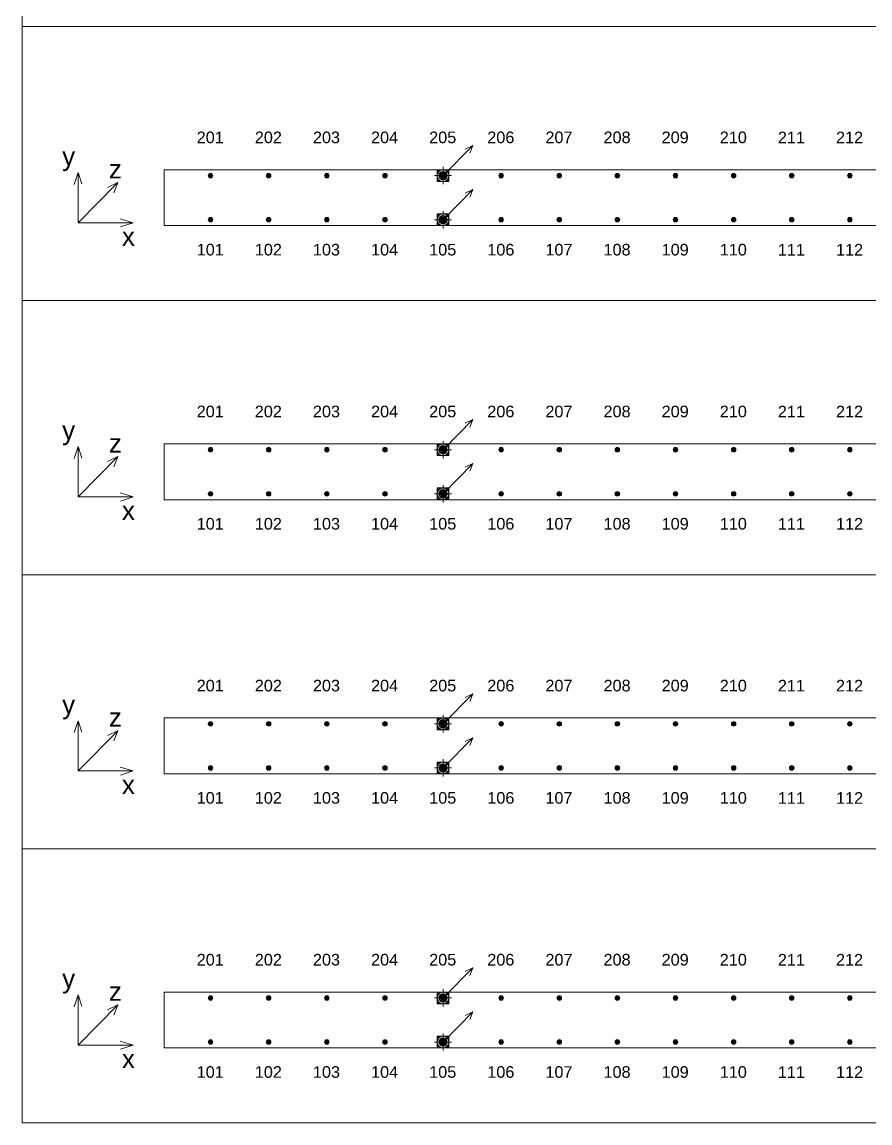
# Model space of a CAD drawing. Header units: millimetres. Extents: x 131443 to 207296, y -79515 to -45344.
# Drawn here: x 175665 to 177489, y -53508 to -51140 of the extents above; entities that cross this region are included whole.
import ezdxf

# ---------------------------------------------------------------- set-up
doc = ezdxf.new("R2010")
doc.units = ezdxf.units.MM
doc.header["$MEASUREMENT"] = 0
doc.layers.add('009 - Mat Cat', color=8, linetype='Continuous', lineweight=9)
doc.layers.add('013 - Kich thuoc', color=111, linetype='Continuous', lineweight=13)
doc.styles.add('vnarial', font='')
doc.styles.get('vnarial').set_extended_font_data('.VnArial')

msp = doc.modelspace()

# ---------------------------------------------------------------- hatches: boundary and pattern name
at = {"layer": '009 - Mat Cat'}
h = msp.add_hatch(dxfattribs=at)
h.set_pattern_fill('ANSI31', color=5, scale=20)
h.set_pattern_definition([(45, (0, -4375.5), (-1.767766953, 1.767766953), [])])
h.paths.add_polyline_path([(176570.5, -51457.5), (176557.75, -51457.5), (176557.75, -51470.1), (176557.9, -51470.1, -0.4142136)])
h.paths.add_polyline_path([(176583.25, -51457.5), (176582.96, -51457.5), (176579.36, -51461.14, -0.2004238), (176583.1, -51470.1), (176583.25, -51470.1)])
h.paths.add_polyline_path([(176582.96, -51457.5), (176570.5, -51457.5, -0.1974018), (176579.36, -51461.14)])
h.paths.add_polyline_path([(176583.25, -51470.1), (176583.1, -51470.1, -0.4142136), (176570.5, -51482.7), (176583.25, -51482.7)])
h.paths.add_polyline_path([(176557.9, -51470.1), (176557.75, -51470.1), (176557.75, -51482.7), (176570.5, -51482.7, -0.4142136)])
h.paths.add_polyline_path([(176570.5, -51472.63, -0.4142136), (176567.97, -51470.1), (176561.46, -51470.1, 0.4142136), (176570.5, -51479.14)], flags=17)
h.paths.add_polyline_path([(176570.5, -51461.06, 0.4142136), (176561.46, -51470.1), (176567.97, -51470.1, -0.4142136), (176570.5, -51467.57)], flags=17)
h.paths.add_polyline_path([(176576.85, -51463.67, 0.1974018), (176570.5, -51461.06), (176570.5, -51467.57, -0.1974018), (176572.28, -51468.3)])
h.paths.add_polyline_path([(176576.85, -51463.67), (176572.28, -51468.3, -0.2004238), (176573.03, -51470.1), (176579.54, -51470.1, 0.2004238)])
h.paths.add_polyline_path([(176579.54, -51470.1), (176573.03, -51470.1, -0.4142136), (176570.5, -51472.63), (176570.5, -51479.14, 0.4142136)], flags=17)
at = {"layer": '009 - Mat Cat', "true_color": 0x000000}
h = msp.add_hatch(color=18, dxfattribs=at)
h.dxf.hatch_style = 1
h.paths.add_polyline_path([(176565.6, -51470.1, 1), (176575.4, -51470.1, 1)])
at = {"layer": '009 - Mat Cat'}
h = msp.add_hatch(dxfattribs=at)
h.set_pattern_fill('ANSI31', color=5, scale=20)
h.set_pattern_definition([(45, (0, -4470.2978), (-1.767766953, 1.767766953), [])])
h.paths.add_polyline_path([(176570.5, -51552.3), (176557.75, -51552.3), (176557.75, -51564.9), (176557.9, -51564.9, -0.4142136)])
h.paths.add_polyline_path([(176583.25, -51552.3), (176582.96, -51552.3), (176579.36, -51555.94, -0.2004238), (176583.1, -51564.9), (176583.25, -51564.9)])
h.paths.add_polyline_path([(176582.96, -51552.3), (176570.5, -51552.3, -0.1974018), (176579.36, -51555.94)])
h.paths.add_polyline_path([(176583.25, -51564.9), (176583.1, -51564.9, -0.4142136), (176570.5, -51577.5), (176583.25, -51577.5)])
h.paths.add_polyline_path([(176557.9, -51564.9), (176557.75, -51564.9), (176557.75, -51577.5), (176570.5, -51577.5, -0.4142136)])
h.paths.add_polyline_path([(176570.5, -51567.43, -0.4142136), (176567.97, -51564.9), (176561.46, -51564.9, 0.4142136), (176570.5, -51573.94)], flags=17)
h.paths.add_polyline_path([(176570.5, -51555.86, 0.4142136), (176561.46, -51564.9), (176567.97, -51564.9, -0.4142136), (176570.5, -51562.37)], flags=17)
h.paths.add_polyline_path([(176576.85, -51558.47, 0.1974018), (176570.5, -51555.86), (176570.5, -51562.37, -0.1974018), (176572.28, -51563.1)])
h.paths.add_polyline_path([(176576.85, -51558.47), (176572.28, -51563.1, -0.2004238), (176573.03, -51564.9), (176579.54, -51564.9, 0.2004238)])
h.paths.add_polyline_path([(176579.54, -51564.9), (176573.03, -51564.9, -0.4142136), (176570.5, -51567.43), (176570.5, -51573.94, 0.4142136)], flags=17)
at = {"layer": '009 - Mat Cat', "true_color": 0x000000}
h = msp.add_hatch(color=18, dxfattribs=at)
h.dxf.hatch_style = 1
h.paths.add_polyline_path([(176565.6, -51564.9, 1), (176575.4, -51564.9, 1)])
at = {"layer": '009 - Mat Cat'}
h = msp.add_hatch(dxfattribs=at)
h.set_pattern_fill('ANSI31', color=5, scale=20)
h.set_pattern_definition([(45, (0, -4965), (-1.767766953, 1.767766953), [])])
h.paths.add_polyline_path([(176570.5, -52047), (176557.75, -52047), (176557.75, -52059.6), (176557.9, -52059.6, -0.4142136)])
h.paths.add_polyline_path([(176583.25, -52047), (176582.96, -52047), (176579.36, -52050.64, -0.2004238), (176583.1, -52059.6), (176583.25, -52059.6)])
h.paths.add_polyline_path([(176582.96, -52047), (176570.5, -52047, -0.1974018), (176579.36, -52050.64)])
h.paths.add_polyline_path([(176583.25, -52059.6), (176583.1, -52059.6, -0.4142136), (176570.5, -52072.2), (176583.25, -52072.2)])
h.paths.add_polyline_path([(176557.9, -52059.6), (176557.75, -52059.6), (176557.75, -52072.2), (176570.5, -52072.2, -0.4142136)])
h.paths.add_polyline_path([(176570.5, -52062.13, -0.4142136), (176567.97, -52059.6), (176561.46, -52059.6, 0.4142136), (176570.5, -52068.64)], flags=17)
h.paths.add_polyline_path([(176570.5, -52050.56, 0.4142136), (176561.46, -52059.6), (176567.97, -52059.6, -0.4142136), (176570.5, -52057.07)], flags=17)
h.paths.add_polyline_path([(176576.85, -52053.17, 0.1974018), (176570.5, -52050.56), (176570.5, -52057.07, -0.1974018), (176572.28, -52057.8)])
h.paths.add_polyline_path([(176576.85, -52053.17), (176572.28, -52057.8, -0.2004238), (176573.03, -52059.6), (176579.54, -52059.6, 0.2004238)])
h.paths.add_polyline_path([(176579.54, -52059.6), (176573.03, -52059.6, -0.4142136), (176570.5, -52062.13), (176570.5, -52068.64, 0.4142136)], flags=17)
at = {"layer": '009 - Mat Cat', "true_color": 0x000000}
h = msp.add_hatch(color=18, dxfattribs=at)
h.dxf.hatch_style = 1
h.paths.add_polyline_path([(176565.6, -52059.6, 1), (176575.4, -52059.6, 1)])
at = {"layer": '009 - Mat Cat'}
h = msp.add_hatch(dxfattribs=at)
h.set_pattern_fill('ANSI31', color=5, scale=20)
h.set_pattern_definition([(45, (0, -5059.7978), (-1.767766953, 1.767766953), [])])
h.paths.add_polyline_path([(176570.5, -52141.8), (176557.75, -52141.8), (176557.75, -52154.4), (176557.9, -52154.4, -0.4142136)])
h.paths.add_polyline_path([(176583.25, -52141.8), (176582.96, -52141.8), (176579.36, -52145.44, -0.2004238), (176583.1, -52154.4), (176583.25, -52154.4)])
h.paths.add_polyline_path([(176582.96, -52141.8), (176570.5, -52141.8, -0.1974018), (176579.36, -52145.44)])
h.paths.add_polyline_path([(176583.25, -52154.4), (176583.1, -52154.4, -0.4142136), (176570.5, -52167), (176583.25, -52167)])
h.paths.add_polyline_path([(176557.9, -52154.4), (176557.75, -52154.4), (176557.75, -52167), (176570.5, -52167, -0.4142136)])
h.paths.add_polyline_path([(176570.5, -52156.93, -0.4142136), (176567.97, -52154.4), (176561.46, -52154.4, 0.4142136), (176570.5, -52163.44)], flags=17)
h.paths.add_polyline_path([(176570.5, -52145.36, 0.4142136), (176561.46, -52154.4), (176567.97, -52154.4, -0.4142136), (176570.5, -52151.87)], flags=17)
h.paths.add_polyline_path([(176576.85, -52147.97, 0.1974018), (176570.5, -52145.36), (176570.5, -52151.87, -0.1974018), (176572.28, -52152.6)])
h.paths.add_polyline_path([(176576.85, -52147.97), (176572.28, -52152.6, -0.2004238), (176573.03, -52154.4), (176579.54, -52154.4, 0.2004238)])
h.paths.add_polyline_path([(176579.54, -52154.4), (176573.03, -52154.4, -0.4142136), (176570.5, -52156.93), (176570.5, -52163.44, 0.4142136)], flags=17)
at = {"layer": '009 - Mat Cat', "true_color": 0x000000}
h = msp.add_hatch(color=18, dxfattribs=at)
h.dxf.hatch_style = 1
h.paths.add_polyline_path([(176565.6, -52154.4, 1), (176575.4, -52154.4, 1)])
at = {"layer": '009 - Mat Cat'}
h = msp.add_hatch(dxfattribs=at)
h.set_pattern_fill('ANSI31', color=5, scale=20)
h.set_pattern_definition([(45, (0, -5554.5), (-1.767766953, 1.767766953), [])])
h.paths.add_polyline_path([(176570.5, -52636.5), (176557.75, -52636.5), (176557.75, -52649.1), (176557.9, -52649.1, -0.4142136)])
h.paths.add_polyline_path([(176583.25, -52636.5), (176582.96, -52636.5), (176579.36, -52640.14, -0.2004238), (176583.1, -52649.1), (176583.25, -52649.1)])
h.paths.add_polyline_path([(176582.96, -52636.5), (176570.5, -52636.5, -0.1974018), (176579.36, -52640.14)])
h.paths.add_polyline_path([(176583.25, -52649.1), (176583.1, -52649.1, -0.4142136), (176570.5, -52661.7), (176583.25, -52661.7)])
h.paths.add_polyline_path([(176557.9, -52649.1), (176557.75, -52649.1), (176557.75, -52661.7), (176570.5, -52661.7, -0.4142136)])
h.paths.add_polyline_path([(176570.5, -52651.63, -0.4142136), (176567.97, -52649.1), (176561.46, -52649.1, 0.4142136), (176570.5, -52658.14)], flags=17)
h.paths.add_polyline_path([(176570.5, -52640.06, 0.4142136), (176561.46, -52649.1), (176567.97, -52649.1, -0.4142136), (176570.5, -52646.57)], flags=17)
h.paths.add_polyline_path([(176576.85, -52642.67, 0.1974018), (176570.5, -52640.06), (176570.5, -52646.57, -0.1974018), (176572.28, -52647.3)])
h.paths.add_polyline_path([(176576.85, -52642.67), (176572.28, -52647.3, -0.2004238), (176573.03, -52649.1), (176579.54, -52649.1, 0.2004238)])
h.paths.add_polyline_path([(176579.54, -52649.1), (176573.03, -52649.1, -0.4142136), (176570.5, -52651.63), (176570.5, -52658.14, 0.4142136)], flags=17)
at = {"layer": '009 - Mat Cat', "true_color": 0x000000}
h = msp.add_hatch(color=18, dxfattribs=at)
h.dxf.hatch_style = 1
h.paths.add_polyline_path([(176565.6, -52649.1, 1), (176575.4, -52649.1, 1)])
at = {"layer": '009 - Mat Cat'}
h = msp.add_hatch(dxfattribs=at)
h.set_pattern_fill('ANSI31', color=5, scale=20)
h.set_pattern_definition([(45, (0, -5649.2978), (-1.767766953, 1.767766953), [])])
h.paths.add_polyline_path([(176570.5, -52731.3), (176557.75, -52731.3), (176557.75, -52743.9), (176557.9, -52743.9, -0.4142136)])
h.paths.add_polyline_path([(176583.25, -52731.3), (176582.96, -52731.3), (176579.36, -52734.94, -0.2004238), (176583.1, -52743.9), (176583.25, -52743.9)])
h.paths.add_polyline_path([(176582.96, -52731.3), (176570.5, -52731.3, -0.1974018), (176579.36, -52734.94)])
h.paths.add_polyline_path([(176583.25, -52743.9), (176583.1, -52743.9, -0.4142136), (176570.5, -52756.5), (176583.25, -52756.5)])
h.paths.add_polyline_path([(176557.9, -52743.9), (176557.75, -52743.9), (176557.75, -52756.5), (176570.5, -52756.5, -0.4142136)])
h.paths.add_polyline_path([(176570.5, -52746.43, -0.4142136), (176567.97, -52743.9), (176561.46, -52743.9, 0.4142136), (176570.5, -52752.94)], flags=17)
h.paths.add_polyline_path([(176570.5, -52734.86, 0.4142136), (176561.46, -52743.9), (176567.97, -52743.9, -0.4142136), (176570.5, -52741.37)], flags=17)
h.paths.add_polyline_path([(176576.85, -52737.47, 0.1974018), (176570.5, -52734.86), (176570.5, -52741.37, -0.1974018), (176572.28, -52742.1)])
h.paths.add_polyline_path([(176576.85, -52737.47), (176572.28, -52742.1, -0.2004238), (176573.03, -52743.9), (176579.54, -52743.9, 0.2004238)])
h.paths.add_polyline_path([(176579.54, -52743.9), (176573.03, -52743.9, -0.4142136), (176570.5, -52746.43), (176570.5, -52752.94, 0.4142136)], flags=17)
at = {"layer": '009 - Mat Cat', "true_color": 0x000000}
h = msp.add_hatch(color=18, dxfattribs=at)
h.dxf.hatch_style = 1
h.paths.add_polyline_path([(176565.6, -52743.9, 1), (176575.4, -52743.9, 1)])
at = {"layer": '009 - Mat Cat'}
h = msp.add_hatch(dxfattribs=at)
h.set_pattern_fill('ANSI31', color=5, scale=20)
h.set_pattern_definition([(45, (0, -6144), (-1.767766953, 1.767766953), [])])
h.paths.add_polyline_path([(176570.5, -53226), (176557.75, -53226), (176557.75, -53238.6), (176557.9, -53238.6, -0.4142136)])
h.paths.add_polyline_path([(176583.25, -53226), (176582.96, -53226), (176579.36, -53229.64, -0.2004238), (176583.1, -53238.6), (176583.25, -53238.6)])
h.paths.add_polyline_path([(176582.96, -53226), (176570.5, -53226, -0.1974018), (176579.36, -53229.64)])
h.paths.add_polyline_path([(176583.25, -53238.6), (176583.1, -53238.6, -0.4142136), (176570.5, -53251.2), (176583.25, -53251.2)])
h.paths.add_polyline_path([(176557.9, -53238.6), (176557.75, -53238.6), (176557.75, -53251.2), (176570.5, -53251.2, -0.4142136)])
h.paths.add_polyline_path([(176570.5, -53241.13, -0.4142136), (176567.97, -53238.6), (176561.46, -53238.6, 0.4142136), (176570.5, -53247.64)], flags=17)
h.paths.add_polyline_path([(176570.5, -53229.56, 0.4142136), (176561.46, -53238.6), (176567.97, -53238.6, -0.4142136), (176570.5, -53236.07)], flags=17)
h.paths.add_polyline_path([(176576.85, -53232.17, 0.1974018), (176570.5, -53229.56), (176570.5, -53236.07, -0.1974018), (176572.28, -53236.8)])
h.paths.add_polyline_path([(176576.85, -53232.17), (176572.28, -53236.8, -0.2004238), (176573.03, -53238.6), (176579.54, -53238.6, 0.2004238)])
h.paths.add_polyline_path([(176579.54, -53238.6), (176573.03, -53238.6, -0.4142136), (176570.5, -53241.13), (176570.5, -53247.64, 0.4142136)], flags=17)
at = {"layer": '009 - Mat Cat', "true_color": 0x000000}
h = msp.add_hatch(color=18, dxfattribs=at)
h.dxf.hatch_style = 1
h.paths.add_polyline_path([(176565.6, -53238.6, 1), (176575.4, -53238.6, 1)])
at = {"layer": '009 - Mat Cat'}
h = msp.add_hatch(dxfattribs=at)
h.set_pattern_fill('ANSI31', color=5, scale=20)
h.set_pattern_definition([(45, (0, -6238.7978), (-1.767766953, 1.767766953), [])])
h.paths.add_polyline_path([(176570.5, -53320.8), (176557.75, -53320.8), (176557.75, -53333.4), (176557.9, -53333.4, -0.4142136)])
h.paths.add_polyline_path([(176583.25, -53320.8), (176582.96, -53320.8), (176579.36, -53324.44, -0.2004238), (176583.1, -53333.4), (176583.25, -53333.4)])
h.paths.add_polyline_path([(176582.96, -53320.8), (176570.5, -53320.8, -0.1974018), (176579.36, -53324.44)])
h.paths.add_polyline_path([(176583.25, -53333.4), (176583.1, -53333.4, -0.4142136), (176570.5, -53346), (176583.25, -53346)])
h.paths.add_polyline_path([(176557.9, -53333.4), (176557.75, -53333.4), (176557.75, -53346), (176570.5, -53346, -0.4142136)])
h.paths.add_polyline_path([(176570.5, -53335.93, -0.4142136), (176567.97, -53333.4), (176561.46, -53333.4, 0.4142136), (176570.5, -53342.44)], flags=17)
h.paths.add_polyline_path([(176570.5, -53324.36, 0.4142136), (176561.46, -53333.4), (176567.97, -53333.4, -0.4142136), (176570.5, -53330.87)], flags=17)
h.paths.add_polyline_path([(176576.85, -53326.97, 0.1974018), (176570.5, -53324.36), (176570.5, -53330.87, -0.1974018), (176572.28, -53331.6)])
h.paths.add_polyline_path([(176576.85, -53326.97), (176572.28, -53331.6, -0.2004238), (176573.03, -53333.4), (176579.54, -53333.4, 0.2004238)])
h.paths.add_polyline_path([(176579.54, -53333.4), (176573.03, -53333.4, -0.4142136), (176570.5, -53335.93), (176570.5, -53342.44, 0.4142136)], flags=17)
at = {"layer": '009 - Mat Cat', "true_color": 0x000000}
h = msp.add_hatch(color=18, dxfattribs=at)
h.dxf.hatch_style = 1
h.paths.add_polyline_path([(176565.6, -53333.4, 1), (176575.4, -53333.4, 1)])
at = {"layer": '013 - Kich thuoc', "true_color": 0x000000}
h = msp.add_hatch(color=18, dxfattribs=at)
h.dxf.hatch_style = 1
h.paths.add_polyline_path([(176065.6, -51470.1, 1), (176075.4, -51470.1, 1)])
h = msp.add_hatch(color=18, dxfattribs=at)
h.dxf.hatch_style = 1
h.paths.add_polyline_path([(176190.6, -51470.1, 1), (176200.4, -51470.1, 1)])
h = msp.add_hatch(color=18, dxfattribs=at)
h.dxf.hatch_style = 1
h.paths.add_polyline_path([(176315.6, -51470.1, 1), (176325.4, -51470.1, 1)])
h = msp.add_hatch(color=18, dxfattribs=at)
h.dxf.hatch_style = 1
h.paths.add_polyline_path([(176440.6, -51470.1, 1), (176450.4, -51470.1, 1)])
h = msp.add_hatch(color=18, dxfattribs=at)
h.dxf.hatch_style = 1
h.paths.add_polyline_path([(176690.6, -51470.1, 1), (176700.4, -51470.1, 1)])
h = msp.add_hatch(color=18, dxfattribs=at)
h.dxf.hatch_style = 1
h.paths.add_polyline_path([(176815.6, -51470.1, 1), (176825.4, -51470.1, 1)])
h = msp.add_hatch(color=18, dxfattribs=at)
h.dxf.hatch_style = 1
h.paths.add_polyline_path([(176940.6, -51470.1, 1), (176950.4, -51470.1, 1)])
h = msp.add_hatch(color=18, dxfattribs=at)
h.dxf.hatch_style = 1
h.paths.add_polyline_path([(177065.6, -51470.1, 1), (177075.4, -51470.1, 1)])
h = msp.add_hatch(color=18, dxfattribs=at)
h.dxf.hatch_style = 1
h.paths.add_polyline_path([(177190.6, -51470.1, 1), (177200.4, -51470.1, 1)])
h = msp.add_hatch(color=18, dxfattribs=at)
h.dxf.hatch_style = 1
h.paths.add_polyline_path([(177315.6, -51470.1, 1), (177325.4, -51470.1, 1)])
h = msp.add_hatch(color=18, dxfattribs=at)
h.dxf.hatch_style = 1
h.paths.add_polyline_path([(177440.6, -51470.1, 1), (177450.4, -51470.1, 1)])
h = msp.add_hatch(color=18, dxfattribs=at)
h.dxf.hatch_style = 1
h.paths.add_polyline_path([(176065.6, -51564.9, 1), (176075.4, -51564.9, 1)])
h = msp.add_hatch(color=18, dxfattribs=at)
h.dxf.hatch_style = 1
h.paths.add_polyline_path([(176190.6, -51564.9, 1), (176200.4, -51564.9, 1)])
h = msp.add_hatch(color=18, dxfattribs=at)
h.dxf.hatch_style = 1
h.paths.add_polyline_path([(176315.6, -51564.9, 1), (176325.4, -51564.9, 1)])
h = msp.add_hatch(color=18, dxfattribs=at)
h.dxf.hatch_style = 1
h.paths.add_polyline_path([(176440.6, -51564.9, 1), (176450.4, -51564.9, 1)])
h = msp.add_hatch(color=18, dxfattribs=at)
h.dxf.hatch_style = 1
h.paths.add_polyline_path([(176690.6, -51564.9, 1), (176700.4, -51564.9, 1)])
h = msp.add_hatch(color=18, dxfattribs=at)
h.dxf.hatch_style = 1
h.paths.add_polyline_path([(176815.6, -51564.9, 1), (176825.4, -51564.9, 1)])
h = msp.add_hatch(color=18, dxfattribs=at)
h.dxf.hatch_style = 1
h.paths.add_polyline_path([(176940.6, -51564.9, 1), (176950.4, -51564.9, 1)])
h = msp.add_hatch(color=18, dxfattribs=at)
h.dxf.hatch_style = 1
h.paths.add_polyline_path([(177065.6, -51564.9, 1), (177075.4, -51564.9, 1)])
h = msp.add_hatch(color=18, dxfattribs=at)
h.dxf.hatch_style = 1
h.paths.add_polyline_path([(177190.6, -51564.9, 1), (177200.4, -51564.9, 1)])
h = msp.add_hatch(color=18, dxfattribs=at)
h.dxf.hatch_style = 1
h.paths.add_polyline_path([(177315.6, -51564.9, 1), (177325.4, -51564.9, 1)])
h = msp.add_hatch(color=18, dxfattribs=at)
h.dxf.hatch_style = 1
h.paths.add_polyline_path([(177440.6, -51564.9, 1), (177450.4, -51564.9, 1)])
h = msp.add_hatch(color=18, dxfattribs=at)
h.dxf.hatch_style = 1
h.paths.add_polyline_path([(176065.6, -52059.6, 1), (176075.4, -52059.6, 1)])
h = msp.add_hatch(color=18, dxfattribs=at)
h.dxf.hatch_style = 1
h.paths.add_polyline_path([(176190.6, -52059.6, 1), (176200.4, -52059.6, 1)])
h = msp.add_hatch(color=18, dxfattribs=at)
h.dxf.hatch_style = 1
h.paths.add_polyline_path([(176315.6, -52059.6, 1), (176325.4, -52059.6, 1)])
h = msp.add_hatch(color=18, dxfattribs=at)
h.dxf.hatch_style = 1
h.paths.add_polyline_path([(176440.6, -52059.6, 1), (176450.4, -52059.6, 1)])
h = msp.add_hatch(color=18, dxfattribs=at)
h.dxf.hatch_style = 1
h.paths.add_polyline_path([(176690.6, -52059.6, 1), (176700.4, -52059.6, 1)])
h = msp.add_hatch(color=18, dxfattribs=at)
h.dxf.hatch_style = 1
h.paths.add_polyline_path([(176815.6, -52059.6, 1), (176825.4, -52059.6, 1)])
h = msp.add_hatch(color=18, dxfattribs=at)
h.dxf.hatch_style = 1
h.paths.add_polyline_path([(176940.6, -52059.6, 1), (176950.4, -52059.6, 1)])
h = msp.add_hatch(color=18, dxfattribs=at)
h.dxf.hatch_style = 1
h.paths.add_polyline_path([(177065.6, -52059.6, 1), (177075.4, -52059.6, 1)])
h = msp.add_hatch(color=18, dxfattribs=at)
h.dxf.hatch_style = 1
h.paths.add_polyline_path([(177190.6, -52059.6, 1), (177200.4, -52059.6, 1)])
h = msp.add_hatch(color=18, dxfattribs=at)
h.dxf.hatch_style = 1
h.paths.add_polyline_path([(177315.6, -52059.6, 1), (177325.4, -52059.6, 1)])
h = msp.add_hatch(color=18, dxfattribs=at)
h.dxf.hatch_style = 1
h.paths.add_polyline_path([(177440.6, -52059.6, 1), (177450.4, -52059.6, 1)])
h = msp.add_hatch(color=18, dxfattribs=at)
h.dxf.hatch_style = 1
h.paths.add_polyline_path([(176065.6, -52154.4, 1), (176075.4, -52154.4, 1)])
h = msp.add_hatch(color=18, dxfattribs=at)
h.dxf.hatch_style = 1
h.paths.add_polyline_path([(176190.6, -52154.4, 1), (176200.4, -52154.4, 1)])
h = msp.add_hatch(color=18, dxfattribs=at)
h.dxf.hatch_style = 1
h.paths.add_polyline_path([(176315.6, -52154.4, 1), (176325.4, -52154.4, 1)])
h = msp.add_hatch(color=18, dxfattribs=at)
h.dxf.hatch_style = 1
h.paths.add_polyline_path([(176440.6, -52154.4, 1), (176450.4, -52154.4, 1)])
h = msp.add_hatch(color=18, dxfattribs=at)
h.dxf.hatch_style = 1
h.paths.add_polyline_path([(176690.6, -52154.4, 1), (176700.4, -52154.4, 1)])
h = msp.add_hatch(color=18, dxfattribs=at)
h.dxf.hatch_style = 1
h.paths.add_polyline_path([(176815.6, -52154.4, 1), (176825.4, -52154.4, 1)])
h = msp.add_hatch(color=18, dxfattribs=at)
h.dxf.hatch_style = 1
h.paths.add_polyline_path([(176940.6, -52154.4, 1), (176950.4, -52154.4, 1)])
h = msp.add_hatch(color=18, dxfattribs=at)
h.dxf.hatch_style = 1
h.paths.add_polyline_path([(177065.6, -52154.4, 1), (177075.4, -52154.4, 1)])
h = msp.add_hatch(color=18, dxfattribs=at)
h.dxf.hatch_style = 1
h.paths.add_polyline_path([(177190.6, -52154.4, 1), (177200.4, -52154.4, 1)])
h = msp.add_hatch(color=18, dxfattribs=at)
h.dxf.hatch_style = 1
h.paths.add_polyline_path([(177315.6, -52154.4, 1), (177325.4, -52154.4, 1)])
h = msp.add_hatch(color=18, dxfattribs=at)
h.dxf.hatch_style = 1
h.paths.add_polyline_path([(177440.6, -52154.4, 1), (177450.4, -52154.4, 1)])
h = msp.add_hatch(color=18, dxfattribs=at)
h.dxf.hatch_style = 1
h.paths.add_polyline_path([(176065.6, -52649.1, 1), (176075.4, -52649.1, 1)])
h = msp.add_hatch(color=18, dxfattribs=at)
h.dxf.hatch_style = 1
h.paths.add_polyline_path([(176190.6, -52649.1, 1), (176200.4, -52649.1, 1)])
h = msp.add_hatch(color=18, dxfattribs=at)
h.dxf.hatch_style = 1
h.paths.add_polyline_path([(176315.6, -52649.1, 1), (176325.4, -52649.1, 1)])
h = msp.add_hatch(color=18, dxfattribs=at)
h.dxf.hatch_style = 1
h.paths.add_polyline_path([(176440.6, -52649.1, 1), (176450.4, -52649.1, 1)])
h = msp.add_hatch(color=18, dxfattribs=at)
h.dxf.hatch_style = 1
h.paths.add_polyline_path([(176690.6, -52649.1, 1), (176700.4, -52649.1, 1)])
h = msp.add_hatch(color=18, dxfattribs=at)
h.dxf.hatch_style = 1
h.paths.add_polyline_path([(176815.6, -52649.1, 1), (176825.4, -52649.1, 1)])
h = msp.add_hatch(color=18, dxfattribs=at)
h.dxf.hatch_style = 1
h.paths.add_polyline_path([(176940.6, -52649.1, 1), (176950.4, -52649.1, 1)])
h = msp.add_hatch(color=18, dxfattribs=at)
h.dxf.hatch_style = 1
h.paths.add_polyline_path([(177065.6, -52649.1, 1), (177075.4, -52649.1, 1)])
h = msp.add_hatch(color=18, dxfattribs=at)
h.dxf.hatch_style = 1
h.paths.add_polyline_path([(177190.6, -52649.1, 1), (177200.4, -52649.1, 1)])
h = msp.add_hatch(color=18, dxfattribs=at)
h.dxf.hatch_style = 1
h.paths.add_polyline_path([(177315.6, -52649.1, 1), (177325.4, -52649.1, 1)])
h = msp.add_hatch(color=18, dxfattribs=at)
h.dxf.hatch_style = 1
h.paths.add_polyline_path([(177440.6, -52649.1, 1), (177450.4, -52649.1, 1)])
h = msp.add_hatch(color=18, dxfattribs=at)
h.dxf.hatch_style = 1
h.paths.add_polyline_path([(176065.6, -52743.9, 1), (176075.4, -52743.9, 1)])
h = msp.add_hatch(color=18, dxfattribs=at)
h.dxf.hatch_style = 1
h.paths.add_polyline_path([(176190.6, -52743.9, 1), (176200.4, -52743.9, 1)])
h = msp.add_hatch(color=18, dxfattribs=at)
h.dxf.hatch_style = 1
h.paths.add_polyline_path([(176315.6, -52743.9, 1), (176325.4, -52743.9, 1)])
h = msp.add_hatch(color=18, dxfattribs=at)
h.dxf.hatch_style = 1
h.paths.add_polyline_path([(176440.6, -52743.9, 1), (176450.4, -52743.9, 1)])
h = msp.add_hatch(color=18, dxfattribs=at)
h.dxf.hatch_style = 1
h.paths.add_polyline_path([(176690.6, -52743.9, 1), (176700.4, -52743.9, 1)])
h = msp.add_hatch(color=18, dxfattribs=at)
h.dxf.hatch_style = 1
h.paths.add_polyline_path([(176815.6, -52743.9, 1), (176825.4, -52743.9, 1)])
h = msp.add_hatch(color=18, dxfattribs=at)
h.dxf.hatch_style = 1
h.paths.add_polyline_path([(176940.6, -52743.9, 1), (176950.4, -52743.9, 1)])
h = msp.add_hatch(color=18, dxfattribs=at)
h.dxf.hatch_style = 1
h.paths.add_polyline_path([(177065.6, -52743.9, 1), (177075.4, -52743.9, 1)])
h = msp.add_hatch(color=18, dxfattribs=at)
h.dxf.hatch_style = 1
h.paths.add_polyline_path([(177190.6, -52743.9, 1), (177200.4, -52743.9, 1)])
h = msp.add_hatch(color=18, dxfattribs=at)
h.dxf.hatch_style = 1
h.paths.add_polyline_path([(177315.6, -52743.9, 1), (177325.4, -52743.9, 1)])
h = msp.add_hatch(color=18, dxfattribs=at)
h.dxf.hatch_style = 1
h.paths.add_polyline_path([(177440.6, -52743.9, 1), (177450.4, -52743.9, 1)])
h = msp.add_hatch(color=18, dxfattribs=at)
h.dxf.hatch_style = 1
h.paths.add_polyline_path([(176065.6, -53238.6, 1), (176075.4, -53238.6, 1)])
h = msp.add_hatch(color=18, dxfattribs=at)
h.dxf.hatch_style = 1
h.paths.add_polyline_path([(176190.6, -53238.6, 1), (176200.4, -53238.6, 1)])
h = msp.add_hatch(color=18, dxfattribs=at)
h.dxf.hatch_style = 1
h.paths.add_polyline_path([(176315.6, -53238.6, 1), (176325.4, -53238.6, 1)])
h = msp.add_hatch(color=18, dxfattribs=at)
h.dxf.hatch_style = 1
h.paths.add_polyline_path([(176440.6, -53238.6, 1), (176450.4, -53238.6, 1)])
h = msp.add_hatch(color=18, dxfattribs=at)
h.dxf.hatch_style = 1
h.paths.add_polyline_path([(176690.6, -53238.6, 1), (176700.4, -53238.6, 1)])
h = msp.add_hatch(color=18, dxfattribs=at)
h.dxf.hatch_style = 1
h.paths.add_polyline_path([(176815.6, -53238.6, 1), (176825.4, -53238.6, 1)])
h = msp.add_hatch(color=18, dxfattribs=at)
h.dxf.hatch_style = 1
h.paths.add_polyline_path([(176940.6, -53238.6, 1), (176950.4, -53238.6, 1)])
h = msp.add_hatch(color=18, dxfattribs=at)
h.dxf.hatch_style = 1
h.paths.add_polyline_path([(177065.6, -53238.6, 1), (177075.4, -53238.6, 1)])
h = msp.add_hatch(color=18, dxfattribs=at)
h.dxf.hatch_style = 1
h.paths.add_polyline_path([(177190.6, -53238.6, 1), (177200.4, -53238.6, 1)])
h = msp.add_hatch(color=18, dxfattribs=at)
h.dxf.hatch_style = 1
h.paths.add_polyline_path([(177315.6, -53238.6, 1), (177325.4, -53238.6, 1)])
h = msp.add_hatch(color=18, dxfattribs=at)
h.dxf.hatch_style = 1
h.paths.add_polyline_path([(177440.6, -53238.6, 1), (177450.4, -53238.6, 1)])
h = msp.add_hatch(color=18, dxfattribs=at)
h.dxf.hatch_style = 1
h.paths.add_polyline_path([(176065.6, -53333.4, 1), (176075.4, -53333.4, 1)])
h = msp.add_hatch(color=18, dxfattribs=at)
h.dxf.hatch_style = 1
h.paths.add_polyline_path([(176190.6, -53333.4, 1), (176200.4, -53333.4, 1)])
h = msp.add_hatch(color=18, dxfattribs=at)
h.dxf.hatch_style = 1
h.paths.add_polyline_path([(176315.6, -53333.4, 1), (176325.4, -53333.4, 1)])
h = msp.add_hatch(color=18, dxfattribs=at)
h.dxf.hatch_style = 1
h.paths.add_polyline_path([(176440.6, -53333.4, 1), (176450.4, -53333.4, 1)])
h = msp.add_hatch(color=18, dxfattribs=at)
h.dxf.hatch_style = 1
h.paths.add_polyline_path([(176690.6, -53333.4, 1), (176700.4, -53333.4, 1)])
h = msp.add_hatch(color=18, dxfattribs=at)
h.dxf.hatch_style = 1
h.paths.add_polyline_path([(176815.6, -53333.4, 1), (176825.4, -53333.4, 1)])
h = msp.add_hatch(color=18, dxfattribs=at)
h.dxf.hatch_style = 1
h.paths.add_polyline_path([(176940.6, -53333.4, 1), (176950.4, -53333.4, 1)])
h = msp.add_hatch(color=18, dxfattribs=at)
h.dxf.hatch_style = 1
h.paths.add_polyline_path([(177065.6, -53333.4, 1), (177075.4, -53333.4, 1)])
h = msp.add_hatch(color=18, dxfattribs=at)
h.dxf.hatch_style = 1
h.paths.add_polyline_path([(177190.6, -53333.4, 1), (177200.4, -53333.4, 1)])
h = msp.add_hatch(color=18, dxfattribs=at)
h.dxf.hatch_style = 1
h.paths.add_polyline_path([(177315.6, -53333.4, 1), (177325.4, -53333.4, 1)])
h = msp.add_hatch(color=18, dxfattribs=at)
h.dxf.hatch_style = 1
h.paths.add_polyline_path([(177440.6, -53333.4, 1), (177450.4, -53333.4, 1)])

# ---------------------------------------------------------------- linework, layer by layer
at = {"layer": '009 - Mat Cat', "color": 18, "true_color": 0x000000}
for p, q in [((176570.5, -51470.1), (176634.62, -51405.23)), ((176634.62, -51405.23), (176617.75, -51413.1)), ((176634.62, -51405.23), (176628.25, -51421.73)), ((177820.5, -51457.5), (175970.5, -51457.5)), ((175970.5, -51457.5), (175970.5, -51577.5)), ((175777.3, -51489), (175777.3, -51488)), ((175785.8, -51571.5), (175871.3, -51485)), ((175871.3, -51485), (175848.8, -51495.5)), ((175871.3, -51485), (175862.8, -51507)), ((176570.5, -51564.9), (176634.62, -51500.02)), ((176634.62, -51500.02), (176617.75, -51507.9)), ((176634.62, -51500.02), (176628.25, -51516.52)), ((177820.5, -51577.5), (175970.5, -51577.5)), ((176570.5, -52059.6), (176634.62, -51994.73)), ((176634.62, -51994.73), (176617.75, -52002.6)), ((176634.62, -51994.73), (176628.25, -52011.23)), ((177820.5, -52047), (175970.5, -52047)), ((175970.5, -52047), (175970.5, -52167)), ((175777.3, -52078.5), (175777.3, -52077.5)), ((175785.8, -52161), (175871.3, -52074.5)), ((175871.3, -52074.5), (175848.8, -52085)), ((175871.3, -52074.5), (175862.8, -52096.5)), ((176570.5, -52154.4), (176634.62, -52089.52)), ((176634.62, -52089.52), (176617.75, -52097.4)), ((176634.62, -52089.52), (176628.25, -52106.02)), ((177820.5, -52167), (175970.5, -52167)), ((176570.5, -52649.1), (176634.62, -52584.23)), ((176634.62, -52584.23), (176617.75, -52592.1)), ((176634.62, -52584.23), (176628.25, -52600.73)), ((177820.5, -52636.5), (175970.5, -52636.5)), ((175970.5, -52636.5), (175970.5, -52756.5)), ((175777.3, -52668), (175777.3, -52667)), ((175785.8, -52750.5), (175871.3, -52664)), ((175871.3, -52664), (175848.8, -52674.5)), ((175871.3, -52664), (175862.8, -52686)), ((176570.5, -52743.9), (176634.62, -52679.02)), ((176634.62, -52679.02), (176617.75, -52686.9)), ((176634.62, -52679.02), (176628.25, -52695.52)), ((177820.5, -52756.5), (175970.5, -52756.5)), ((176570.5, -53238.6), (176634.62, -53173.73)), ((176634.62, -53173.73), (176617.75, -53181.6)), ((176634.62, -53173.73), (176628.25, -53190.23)), ((177820.5, -53226), (175970.5, -53226)), ((175970.5, -53226), (175970.5, -53346)), ((175777.3, -53257.5), (175777.3, -53256.5)), ((175785.8, -53340), (175871.3, -53253.5)), ((175871.3, -53253.5), (175848.8, -53264)), ((175871.3, -53253.5), (175862.8, -53275.5)), ((176570.5, -53333.4), (176634.62, -53268.52)), ((176634.62, -53268.52), (176617.75, -53276.4)), ((176634.62, -53268.52), (176628.25, -53285.02)), ((177820.5, -53346), (175970.5, -53346))]:
    msp.add_line(p, q, dxfattribs=at)
at = {"layer": '009 - Mat Cat', "color": 1}
for p, q in [((175785.8, -51463.5), (175777.3, -51489)), ((175785.8, -51571.5), (175785.8, -51463.5)), ((175785.8, -51463.5), (175793.8, -51488)), ((175785.8, -52053), (175777.3, -52078.5)), ((175785.8, -52161), (175785.8, -52053)), ((175785.8, -52053), (175793.8, -52077.5)), ((175785.8, -52642.5), (175777.3, -52668)), ((175785.8, -52750.5), (175785.8, -52642.5)), ((175785.8, -52642.5), (175793.8, -52667)), ((175785.8, -53232), (175777.3, -53257.5)), ((175785.8, -53340), (175785.8, -53232)), ((175785.8, -53232), (175793.8, -53256.5))]:
    msp.add_line(p, q, dxfattribs=at)
at = {"layer": '009 - Mat Cat', "color": 5, "linetype": 'Continuous'}
for p, q in [((176589.06, -51470.1), (176551.94, -51470.1)), ((176570.5, -51451.54), (176570.5, -51488.66)), ((176589.06, -51564.9), (176551.94, -51564.9)), ((176570.5, -51546.34), (176570.5, -51583.46)), ((176570.5, -52041.04), (176570.5, -52078.16)), ((176589.06, -52059.6), (176551.94, -52059.6)), ((176570.5, -52135.84), (176570.5, -52172.96)), ((176589.06, -52154.4), (176551.94, -52154.4)), ((176570.5, -52630.54), (176570.5, -52667.66)), ((176589.06, -52649.1), (176551.94, -52649.1)), ((176570.5, -52725.34), (176570.5, -52762.46)), ((176589.06, -52743.9), (176551.94, -52743.9)), ((176570.5, -53220.04), (176570.5, -53257.16)), ((176589.06, -53238.6), (176551.94, -53238.6)), ((176570.5, -53314.84), (176570.5, -53351.96)), ((176589.06, -53333.4), (176551.94, -53333.4))]:
    msp.add_line(p, q, dxfattribs=at)
at = {"layer": '009 - Mat Cat', "color": 5}
for p, q in [((175904.3, -51571.5), (175876.3, -51563)), ((175785.8, -51571.5), (175904.3, -51571.5)), ((175904.3, -51571.5), (175876.8, -51580.5)), ((175785.8, -52161), (175904.3, -52161)), ((175904.3, -52161), (175876.3, -52152.5)), ((175904.3, -52161), (175876.8, -52170)), ((175785.8, -52750.5), (175904.3, -52750.5)), ((175904.3, -52750.5), (175876.3, -52742)), ((175904.3, -52750.5), (175876.8, -52759.5)), ((175785.8, -53340), (175904.3, -53340)), ((175904.3, -53340), (175876.3, -53331.5)), ((175904.3, -53340), (175876.8, -53349))]:
    msp.add_line(p, q, dxfattribs=at)
at = {"layer": '009 - Mat Cat'}
for points in [[(175665, -50560), (179805.5, -50560), (179805.5, -51149.5), (175665, -51149.5)], [(175665, -51149.5), (179805.5, -51149.5), (179805.5, -51739), (175665, -51739)], [(175665, -51739), (179805.5, -51739), (179805.5, -52328.5), (175665, -52328.5)], [(175665, -52328.5), (179805.5, -52328.5), (179805.5, -52918), (175665, -52918)], [(175665, -52918), (179805.5, -52918), (179805.5, -53507.5), (175665, -53507.5)]]:
    msp.add_lwpolyline(points, close=True, dxfattribs=at)
at = {"layer": '009 - Mat Cat', "color": 5, "linetype": 'Continuous'}
for points in [[(176557.75, -51457.5), (176583.25, -51457.5), (176583.25, -51482.7), (176557.75, -51482.7)], [(176557.75, -51552.3), (176583.25, -51552.3), (176583.25, -51577.5), (176557.75, -51577.5)], [(176557.75, -52047), (176583.25, -52047), (176583.25, -52072.2), (176557.75, -52072.2)], [(176557.75, -52141.8), (176583.25, -52141.8), (176583.25, -52167), (176557.75, -52167)], [(176557.75, -52636.5), (176583.25, -52636.5), (176583.25, -52661.7), (176557.75, -52661.7)], [(176557.75, -52731.3), (176583.25, -52731.3), (176583.25, -52756.5), (176557.75, -52756.5)], [(176557.75, -53226), (176583.25, -53226), (176583.25, -53251.2), (176557.75, -53251.2)], [(176557.75, -53320.8), (176583.25, -53320.8), (176583.25, -53346), (176557.75, -53346)]]:
    msp.add_lwpolyline(points, close=True, dxfattribs=at)
for centre, radius in [((176570.5, -51470.1), 12.6), ((176570.5, -51470.1), 9.04), ((176570.5, -51470.1), 2.53), ((176570.5, -51564.9), 12.6), ((176570.5, -51564.9), 9.04), ((176570.5, -51564.9), 2.53), ((176570.5, -52059.6), 12.6), ((176570.5, -52059.6), 9.04), ((176570.5, -52059.6), 2.53), ((176570.5, -52154.4), 12.6), ((176570.5, -52154.4), 9.04), ((176570.5, -52154.4), 2.53), ((176570.5, -52649.1), 12.6), ((176570.5, -52649.1), 9.04), ((176570.5, -52649.1), 2.53), ((176570.5, -52743.9), 12.6), ((176570.5, -52743.9), 9.04), ((176570.5, -52743.9), 2.53), ((176570.5, -53238.6), 12.6), ((176570.5, -53238.6), 9.04), ((176570.5, -53238.6), 2.53), ((176570.5, -53333.4), 12.6), ((176570.5, -53333.4), 9.04), ((176570.5, -53333.4), 2.53)]:
    msp.add_circle(centre, radius, dxfattribs=at)
at = {"layer": '009 - Mat Cat', "color": 18, "true_color": 0x000000}
for centre in [(176570.5, -51470.1), (176570.5, -51564.9), (176570.5, -52059.6), (176570.5, -52154.4), (176570.5, -52649.1), (176570.5, -52743.9), (176570.5, -53238.6), (176570.5, -53333.4)]:
    msp.add_circle(centre, 4.9, dxfattribs=at)
at = {"layer": '013 - Kich thuoc', "color": 18, "true_color": 0x000000}
for centre in [(176070.5, -51470.1), (176195.5, -51470.1), (176320.5, -51470.1), (176445.5, -51470.1), (176695.5, -51470.1), (176820.5, -51470.1), (176945.5, -51470.1), (177070.5, -51470.1), (177195.5, -51470.1), (177320.5, -51470.1), (177445.5, -51470.1), (176070.5, -51564.9), (176195.5, -51564.9), (176320.5, -51564.9), (176445.5, -51564.9), (176695.5, -51564.9), (176820.5, -51564.9), (176945.5, -51564.9), (177070.5, -51564.9), (177195.5, -51564.9), (177320.5, -51564.9), (177445.5, -51564.9), (176070.5, -52059.6), (176195.5, -52059.6), (176320.5, -52059.6), (176445.5, -52059.6), (176695.5, -52059.6), (176820.5, -52059.6), (176945.5, -52059.6), (177070.5, -52059.6), (177195.5, -52059.6), (177320.5, -52059.6), (177445.5, -52059.6), (176070.5, -52154.4), (176195.5, -52154.4), (176320.5, -52154.4), (176445.5, -52154.4), (176695.5, -52154.4), (176820.5, -52154.4), (176945.5, -52154.4), (177070.5, -52154.4), (177195.5, -52154.4), (177320.5, -52154.4), (177445.5, -52154.4), (176070.5, -52649.1), (176195.5, -52649.1), (176320.5, -52649.1), (176445.5, -52649.1), (176695.5, -52649.1), (176820.5, -52649.1), (176945.5, -52649.1), (177070.5, -52649.1), (177195.5, -52649.1), (177320.5, -52649.1), (177445.5, -52649.1), (176070.5, -52743.9), (176195.5, -52743.9), (176320.5, -52743.9), (176445.5, -52743.9), (176695.5, -52743.9), (176820.5, -52743.9), (176945.5, -52743.9), (177070.5, -52743.9), (177195.5, -52743.9), (177320.5, -52743.9), (177445.5, -52743.9), (176070.5, -53238.6), (176195.5, -53238.6), (176320.5, -53238.6), (176445.5, -53238.6), (176695.5, -53238.6), (176820.5, -53238.6), (176945.5, -53238.6), (177070.5, -53238.6), (177195.5, -53238.6), (177320.5, -53238.6), (177445.5, -53238.6), (176070.5, -53333.4), (176195.5, -53333.4), (176320.5, -53333.4), (176445.5, -53333.4), (176695.5, -53333.4), (176820.5, -53333.4), (176945.5, -53333.4), (177070.5, -53333.4), (177195.5, -53333.4), (177320.5, -53333.4), (177445.5, -53333.4)]:
    msp.add_circle(centre, 4.9, dxfattribs=at)

# ---------------------------------------------------------------- texts
at = {"layer": '009 - Mat Cat', "color": 18, "true_color": 0x000000, "attachment_point": 5, "style": 'vnarial'}
for s, insert, char_height in [('\\A1;201', (176069.8, -51388), 25), ('\\A1;202', (176194.8, -51388), 25), ('\\A1;203', (176319.8, -51388), 25), ('\\A1;204', (176444.8, -51388), 25), ('\\A1;205', (176569.8, -51388), 25), ('\\A1;206', (176694.8, -51388), 25), ('\\A1;207', (176819.8, -51388), 25), ('\\A1;208', (176944.8, -51388), 25), ('\\A1;209', (177069.8, -51388), 25), ('\\A1;210', (177194.8, -51388), 25), ('\\A1;211', (177319.8, -51388), 25), ('\\A1;212', (177444.8, -51388), 25), ('\\A1;z', (175865.8, -51456.09), 40), ('\\A1;101', (176069.8, -51629.5), 25), ('\\A1;102', (176194.8, -51629.5), 25), ('\\A1;103', (176319.8, -51629.5), 25), ('\\A1;104', (176444.8, -51629.5), 25), ('\\A1;105', (176569.8, -51629.5), 25), ('\\A1;106', (176694.8, -51629.5), 25), ('\\A1;107', (176819.8, -51629.5), 25), ('\\A1;108', (176944.8, -51629.5), 25), ('\\A1;109', (177069.8, -51629.5), 25), ('\\A1;110', (177194.8, -51629.5), 25), ('\\A1;112', (177444.8, -51629.5), 25), ('\\A1;111', (177319.8, -51629.5), 25), ('\\A1;201', (176069.8, -51977.5), 25), ('\\A1;202', (176194.8, -51977.5), 25), ('\\A1;203', (176319.8, -51977.5), 25), ('\\A1;204', (176444.8, -51977.5), 25), ('\\A1;205', (176569.8, -51977.5), 25), ('\\A1;206', (176694.8, -51977.5), 25), ('\\A1;207', (176819.8, -51977.5), 25), ('\\A1;208', (176944.8, -51977.5), 25), ('\\A1;209', (177069.8, -51977.5), 25), ('\\A1;210', (177194.8, -51977.5), 25), ('\\A1;211', (177319.8, -51977.5), 25), ('\\A1;212', (177444.8, -51977.5), 25), ('\\A1;z', (175865.8, -52045.59), 40), ('\\A1;101', (176069.8, -52219), 25), ('\\A1;102', (176194.8, -52219), 25), ('\\A1;103', (176319.8, -52219), 25), ('\\A1;104', (176444.8, -52219), 25), ('\\A1;105', (176569.8, -52219), 25), ('\\A1;106', (176694.8, -52219), 25), ('\\A1;107', (176819.8, -52219), 25), ('\\A1;108', (176944.8, -52219), 25), ('\\A1;109', (177069.8, -52219), 25), ('\\A1;110', (177194.8, -52219), 25), ('\\A1;111', (177319.8, -52219), 25), ('\\A1;112', (177444.8, -52219), 25), ('\\A1;201', (176069.8, -52567), 25), ('\\A1;202', (176194.8, -52567), 25), ('\\A1;203', (176319.8, -52567), 25), ('\\A1;204', (176444.8, -52567), 25), ('\\A1;205', (176569.8, -52567), 25), ('\\A1;206', (176694.8, -52567), 25), ('\\A1;207', (176819.8, -52567), 25), ('\\A1;208', (176944.8, -52567), 25), ('\\A1;209', (177069.8, -52567), 25), ('\\A1;210', (177194.8, -52567), 25), ('\\A1;211', (177319.8, -52567), 25), ('\\A1;212', (177444.8, -52567), 25), ('\\A1;z', (175865.8, -52635.09), 40), ('\\A1;101', (176069.8, -52808.5), 25), ('\\A1;102', (176194.8, -52808.5), 25), ('\\A1;103', (176319.8, -52808.5), 25), ('\\A1;104', (176444.8, -52808.5), 25), ('\\A1;105', (176569.8, -52808.5), 25), ('\\A1;106', (176694.8, -52808.5), 25), ('\\A1;107', (176819.8, -52808.5), 25), ('\\A1;108', (176944.8, -52808.5), 25), ('\\A1;109', (177069.8, -52808.5), 25), ('\\A1;110', (177194.8, -52808.5), 25), ('\\A1;111', (177319.8, -52808.5), 25), ('\\A1;112', (177444.8, -52808.5), 25), ('\\A1;201', (176069.8, -53156.5), 25), ('\\A1;202', (176194.8, -53156.5), 25), ('\\A1;203', (176319.8, -53156.5), 25), ('\\A1;204', (176444.8, -53156.5), 25), ('\\A1;205', (176569.8, -53156.5), 25), ('\\A1;206', (176694.8, -53156.5), 25), ('\\A1;207', (176819.8, -53156.5), 25), ('\\A1;208', (176944.8, -53156.5), 25), ('\\A1;209', (177069.8, -53156.5), 25), ('\\A1;210', (177194.8, -53156.5), 25), ('\\A1;211', (177319.8, -53156.5), 25), ('\\A1;212', (177444.8, -53156.5), 25), ('\\A1;z', (175865.8, -53224.59), 40), ('\\A1;101', (176069.8, -53398), 25), ('\\A1;102', (176194.8, -53398), 25), ('\\A1;103', (176319.8, -53398), 25), ('\\A1;104', (176444.8, -53398), 25), ('\\A1;105', (176569.8, -53398), 25), ('\\A1;106', (176694.8, -53398), 25), ('\\A1;107', (176819.8, -53398), 25), ('\\A1;108', (176944.8, -53398), 25), ('\\A1;109', (177069.8, -53398), 25), ('\\A1;110', (177194.8, -53398), 25), ('\\A1;111', (177319.8, -53398), 25), ('\\A1;112', (177444.8, -53398), 25)]:
    msp.add_mtext(s, dxfattribs=dict(at, insert=insert, char_height=char_height))
at = {"layer": '009 - Mat Cat', "color": 1, "char_height": 40, "attachment_point": 5, "style": 'vnarial'}
for insert in [(175765.3, -51434.59), (175765.3, -52024.09), (175765.3, -52613.59), (175765.3, -53203.09)]:
    msp.add_mtext('\\A1;y', dxfattribs=dict(at, insert=insert))
at = {"layer": '009 - Mat Cat', "color": 5, "char_height": 40, "attachment_point": 5, "style": 'vnarial'}
for insert in [(175893.8, -51601.09), (175893.8, -52190.59), (175893.8, -52780.09), (175893.8, -53369.59)]:
    msp.add_mtext('\\A1;x', dxfattribs=dict(at, insert=insert))

doc.saveas('drawing.dxf')
